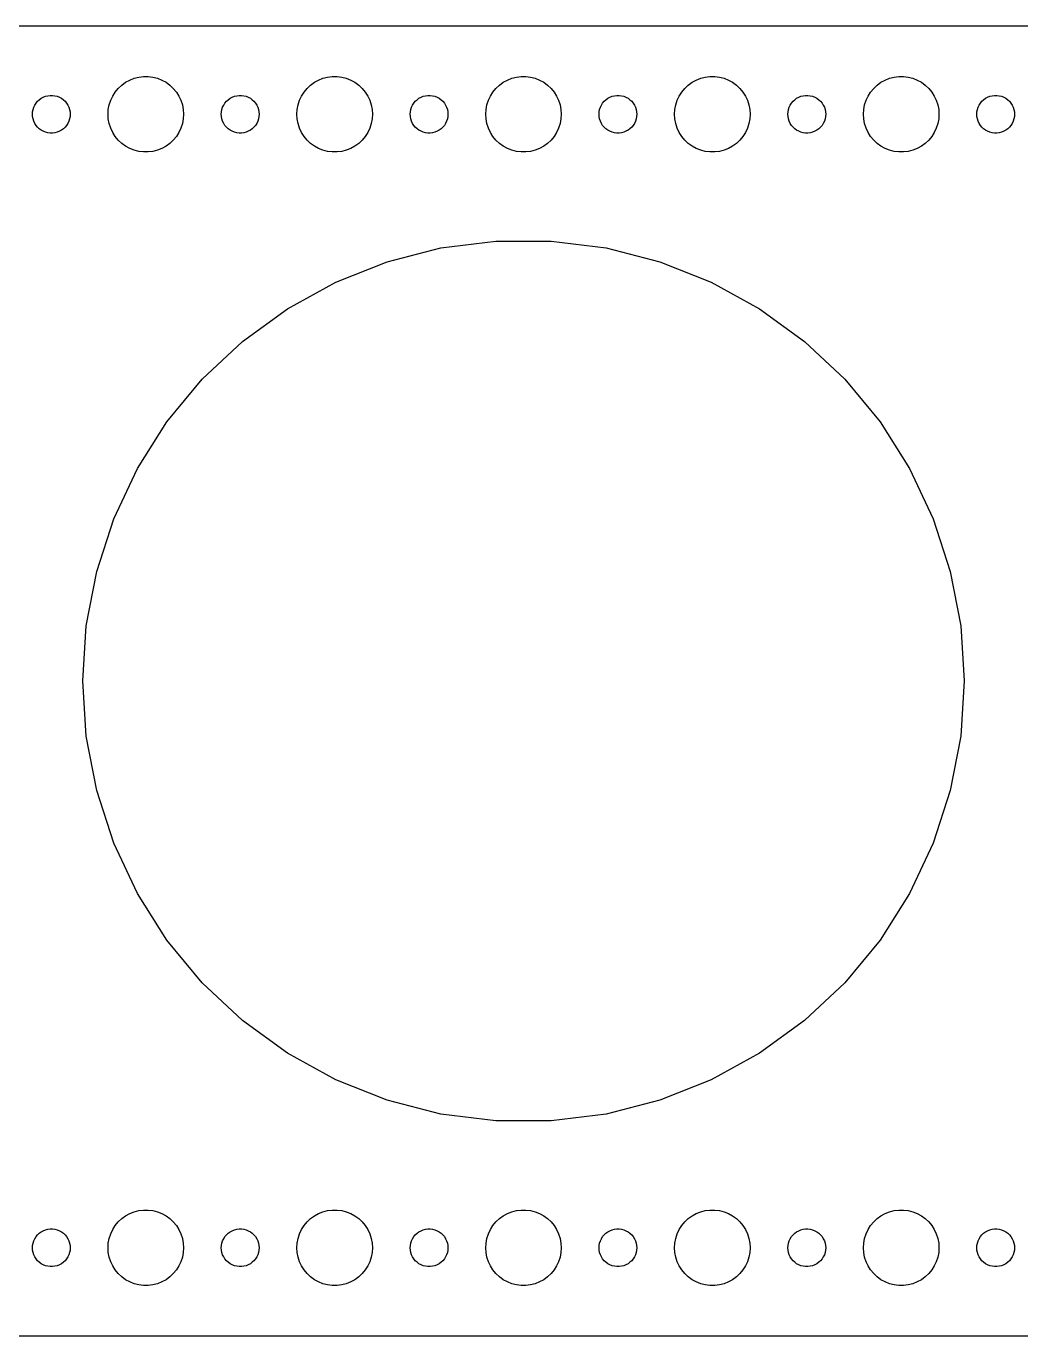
# Model space of a CAD drawing. Header units: metres. Extents: x -202 to 202, y 62 to 280.
# Drawn here: x -114.5 to -35.5, y 62 to 166 of the extents above; entities that cross this region are included whole.
import ezdxf

# ---------------------------------------------------------------- set-up
doc = ezdxf.new("R2010")
doc.units = ezdxf.units.M

msp = doc.modelspace()

# ---------------------------------------------------------------- linework, layer by layer
for p, q in [((197.314, 165.99), (-197.314, 165.99)), ((-107.187, 161.054), (-106.912, 161.312)), ((-106.912, 161.312), (-106.607, 161.533)), ((-106.607, 161.533), (-106.277, 161.714)), ((-106.277, 161.714), (-105.927, 161.853)), ((-105.927, 161.853), (-105.562, 161.947)), ((-105.562, 161.947), (-105.188, 161.994)), ((-105.188, 161.994), (-104.812, 161.994)), ((-104.812, 161.994), (-104.438, 161.947)), ((-104.438, 161.947), (-104.073, 161.853)), ((-104.073, 161.853), (-103.723, 161.714)), ((-103.723, 161.714), (-103.393, 161.533)), ((-103.393, 161.533), (-103.088, 161.312)), ((-103.088, 161.312), (-102.813, 161.054)), ((-92.1869, 161.054), (-91.9123, 161.312)), ((-91.9123, 161.312), (-91.6075, 161.533)), ((-91.6075, 161.533), (-91.2773, 161.714)), ((-91.2773, 161.714), (-90.927, 161.853)), ((-90.927, 161.853), (-90.5621, 161.947)), ((-90.5621, 161.947), (-90.1884, 161.994)), ((-90.1884, 161.994), (-89.8116, 161.994)), ((-89.8116, 161.994), (-89.4379, 161.947)), ((-89.4379, 161.947), (-89.073, 161.853)), ((-89.073, 161.853), (-88.7227, 161.714)), ((-88.7227, 161.714), (-88.3925, 161.533)), ((-88.3925, 161.533), (-88.0877, 161.312)), ((-88.0877, 161.312), (-87.8131, 161.054)), ((-77.1869, 161.054), (-76.9123, 161.312)), ((-76.9123, 161.312), (-76.6075, 161.533)), ((-76.6075, 161.533), (-76.2773, 161.714)), ((-76.2773, 161.714), (-75.927, 161.853)), ((-75.927, 161.853), (-75.5621, 161.947)), ((-75.5621, 161.947), (-75.1884, 161.994)), ((-75.1884, 161.994), (-74.8116, 161.994)), ((-74.8116, 161.994), (-74.4379, 161.947)), ((-74.4379, 161.947), (-74.073, 161.853)), ((-74.073, 161.853), (-73.7227, 161.714)), ((-73.7227, 161.714), (-73.3925, 161.533)), ((-73.3925, 161.533), (-73.0877, 161.312)), ((-73.0877, 161.312), (-72.8131, 161.054)), ((-62.1869, 161.054), (-61.9123, 161.312)), ((-61.9123, 161.312), (-61.6075, 161.533)), ((-61.6075, 161.533), (-61.2773, 161.714)), ((-61.2773, 161.714), (-60.927, 161.853)), ((-60.927, 161.853), (-60.5621, 161.947)), ((-60.5621, 161.947), (-60.1884, 161.994)), ((-60.1884, 161.994), (-59.8116, 161.994)), ((-59.8116, 161.994), (-59.4379, 161.947)), ((-59.4379, 161.947), (-59.0729, 161.853)), ((-59.0729, 161.853), (-58.7227, 161.714)), ((-58.7227, 161.714), (-58.3925, 161.533)), ((-58.3925, 161.533), (-58.0877, 161.312)), ((-58.0877, 161.312), (-57.8131, 161.054)), ((-47.1869, 161.054), (-46.9123, 161.312)), ((-46.9123, 161.312), (-46.6075, 161.533)), ((-46.6075, 161.533), (-46.2773, 161.714)), ((-46.2773, 161.714), (-45.927, 161.853)), ((-45.927, 161.853), (-45.5621, 161.947)), ((-45.5621, 161.947), (-45.1884, 161.994)), ((-45.1884, 161.994), (-44.8116, 161.994)), ((-44.8116, 161.994), (-44.4379, 161.947)), ((-44.4379, 161.947), (-44.0729, 161.853)), ((-44.0729, 161.853), (-43.7227, 161.714)), ((-43.7227, 161.714), (-43.3925, 161.533)), ((-43.3925, 161.533), (-43.0877, 161.312)), ((-43.0877, 161.312), (-42.8131, 161.054)), ((-113.593, 160.027), (-113.456, 160.156)), ((-113.456, 160.156), (-113.304, 160.266)), ((-113.304, 160.266), (-113.139, 160.357)), ((-113.139, 160.357), (-112.964, 160.427)), ((-112.964, 160.427), (-112.781, 160.473)), ((-112.781, 160.473), (-112.594, 160.497)), ((-112.594, 160.497), (-112.406, 160.497)), ((-112.406, 160.497), (-112.219, 160.473)), ((-112.219, 160.473), (-112.036, 160.427)), ((-112.036, 160.427), (-111.861, 160.357)), ((-111.861, 160.357), (-111.696, 160.266)), ((-111.696, 160.266), (-111.544, 160.156)), ((-111.544, 160.156), (-111.407, 160.027)), ((-107.789, 160.104), (-107.629, 160.445)), ((-107.629, 160.445), (-107.427, 160.763)), ((-107.427, 160.763), (-107.187, 161.054)), ((-102.813, 161.054), (-102.573, 160.763)), ((-102.573, 160.763), (-102.371, 160.445)), ((-102.371, 160.445), (-102.211, 160.104)), ((-98.5934, 160.027), (-98.4561, 160.156)), ((-98.4561, 160.156), (-98.3037, 160.266)), ((-98.3037, 160.266), (-98.1387, 160.357)), ((-98.1387, 160.357), (-97.9635, 160.427)), ((-97.9635, 160.427), (-97.7811, 160.473)), ((-97.7811, 160.473), (-97.5942, 160.497)), ((-97.5942, 160.497), (-97.4058, 160.497)), ((-97.4058, 160.497), (-97.2189, 160.473)), ((-97.2189, 160.473), (-97.0365, 160.427)), ((-97.0365, 160.427), (-96.8613, 160.357)), ((-96.8613, 160.357), (-96.6963, 160.266)), ((-96.6963, 160.266), (-96.5439, 160.156)), ((-96.5439, 160.156), (-96.4065, 160.027)), ((-92.7893, 160.104), (-92.6289, 160.445)), ((-92.6289, 160.445), (-92.427, 160.763)), ((-92.427, 160.763), (-92.1869, 161.054)), ((-87.8131, 161.054), (-87.573, 160.763)), ((-87.573, 160.763), (-87.3711, 160.445)), ((-87.3711, 160.445), (-87.2107, 160.104)), ((-83.5934, 160.027), (-83.4561, 160.156)), ((-83.4561, 160.156), (-83.3037, 160.266)), ((-83.3037, 160.266), (-83.1387, 160.357)), ((-83.1387, 160.357), (-82.9635, 160.427)), ((-82.9635, 160.427), (-82.7811, 160.473)), ((-82.7811, 160.473), (-82.5942, 160.497)), ((-82.5942, 160.497), (-82.4058, 160.497)), ((-82.4058, 160.497), (-82.2189, 160.473)), ((-82.2189, 160.473), (-82.0365, 160.427)), ((-82.0365, 160.427), (-81.8613, 160.357)), ((-81.8613, 160.357), (-81.6963, 160.266)), ((-81.6963, 160.266), (-81.5439, 160.156)), ((-81.5439, 160.156), (-81.4065, 160.027)), ((-77.7893, 160.104), (-77.6289, 160.445)), ((-77.6289, 160.445), (-77.427, 160.763)), ((-77.427, 160.763), (-77.1869, 161.054)), ((-72.8131, 161.054), (-72.573, 160.763)), ((-72.573, 160.763), (-72.3711, 160.445)), ((-72.3711, 160.445), (-72.2107, 160.104)), ((-68.5934, 160.027), (-68.4561, 160.156)), ((-68.4561, 160.156), (-68.3037, 160.266)), ((-68.3037, 160.266), (-68.1387, 160.357)), ((-68.1387, 160.357), (-67.9635, 160.427)), ((-67.9635, 160.427), (-67.7811, 160.473)), ((-67.7811, 160.473), (-67.5942, 160.497)), ((-67.5942, 160.497), (-67.4058, 160.497)), ((-67.4058, 160.497), (-67.2189, 160.473)), ((-67.2189, 160.473), (-67.0365, 160.427)), ((-67.0365, 160.427), (-66.8613, 160.357)), ((-66.8613, 160.357), (-66.6963, 160.266)), ((-66.6963, 160.266), (-66.5439, 160.156)), ((-66.5439, 160.156), (-66.4065, 160.027)), ((-62.7893, 160.104), (-62.6289, 160.445)), ((-62.6289, 160.445), (-62.427, 160.763)), ((-62.427, 160.763), (-62.1869, 161.054)), ((-57.8131, 161.054), (-57.5729, 160.763)), ((-57.5729, 160.763), (-57.3711, 160.445)), ((-57.3711, 160.445), (-57.2107, 160.104)), ((-53.5934, 160.027), (-53.4561, 160.156)), ((-53.4561, 160.156), (-53.3037, 160.266)), ((-53.3037, 160.266), (-53.1387, 160.357)), ((-53.1387, 160.357), (-52.9635, 160.427)), ((-52.9635, 160.427), (-52.7811, 160.473)), ((-52.7811, 160.473), (-52.5942, 160.497)), ((-52.5942, 160.497), (-52.4058, 160.497)), ((-52.4058, 160.497), (-52.2189, 160.473)), ((-52.2189, 160.473), (-52.0365, 160.427)), ((-52.0365, 160.427), (-51.8613, 160.357)), ((-51.8613, 160.357), (-51.6963, 160.266)), ((-51.6963, 160.266), (-51.5439, 160.156)), ((-51.5439, 160.156), (-51.4065, 160.027)), ((-47.7893, 160.104), (-47.6289, 160.445)), ((-47.6289, 160.445), (-47.427, 160.763)), ((-47.427, 160.763), (-47.1869, 161.054)), ((-42.8131, 161.054), (-42.5729, 160.763)), ((-42.5729, 160.763), (-42.3711, 160.445)), ((-42.3711, 160.445), (-42.2107, 160.104)), ((-38.5934, 160.027), (-38.4561, 160.156)), ((-38.4561, 160.156), (-38.3037, 160.266)), ((-38.3037, 160.266), (-38.1387, 160.357)), ((-38.1387, 160.357), (-37.9635, 160.427)), ((-37.9635, 160.427), (-37.7811, 160.473)), ((-37.7811, 160.473), (-37.5942, 160.497)), ((-37.5942, 160.497), (-37.4058, 160.497)), ((-37.4058, 160.497), (-37.2189, 160.473)), ((-37.2189, 160.473), (-37.0365, 160.427)), ((-37.0365, 160.427), (-36.8613, 160.357)), ((-36.8613, 160.357), (-36.6963, 160.266)), ((-36.6963, 160.266), (-36.5439, 160.156)), ((-36.5439, 160.156), (-36.4065, 160.027)), ((-114, 159), (-113.988, 159.188)), ((-113.988, 159.188), (-113.953, 159.373)), ((-113.953, 159.373), (-113.895, 159.552)), ((-113.895, 159.552), (-113.814, 159.723)), ((-113.814, 159.723), (-113.714, 159.882)), ((-113.714, 159.882), (-113.593, 160.027)), ((-111.407, 160.027), (-111.286, 159.882)), ((-111.286, 159.882), (-111.186, 159.723)), ((-111.186, 159.723), (-111.105, 159.552)), ((-111.105, 159.552), (-111.047, 159.373)), ((-111.047, 159.373), (-111.012, 159.188)), ((-111.012, 159.188), (-111, 159)), ((-108, 159), (-107.976, 159.376)), ((-107.976, 159.376), (-107.906, 159.746)), ((-107.906, 159.746), (-107.789, 160.104)), ((-102.211, 160.104), (-102.094, 159.746)), ((-102.094, 159.746), (-102.024, 159.376)), ((-102.024, 159.376), (-102, 159)), ((-99, 159), (-98.9882, 159.188)), ((-98.9882, 159.188), (-98.9529, 159.373)), ((-98.9529, 159.373), (-98.8947, 159.552)), ((-98.8947, 159.552), (-98.8145, 159.723)), ((-98.8145, 159.723), (-98.7135, 159.882)), ((-98.7135, 159.882), (-98.5934, 160.027)), ((-96.4065, 160.027), (-96.2865, 159.882)), ((-96.2865, 159.882), (-96.1855, 159.723)), ((-96.1855, 159.723), (-96.1053, 159.552)), ((-96.1053, 159.552), (-96.0471, 159.373)), ((-96.0471, 159.373), (-96.0118, 159.188)), ((-96.0118, 159.188), (-96, 159)), ((-93, 159), (-92.9763, 159.376)), ((-92.9763, 159.376), (-92.9057, 159.746)), ((-92.9057, 159.746), (-92.7893, 160.104)), ((-87.2107, 160.104), (-87.0943, 159.746)), ((-87.0943, 159.746), (-87.0237, 159.376)), ((-87.0237, 159.376), (-87, 159)), ((-84, 159), (-83.9882, 159.188)), ((-83.9882, 159.188), (-83.9529, 159.373)), ((-83.9529, 159.373), (-83.8947, 159.552)), ((-83.8947, 159.552), (-83.8145, 159.723)), ((-83.8145, 159.723), (-83.7135, 159.882)), ((-83.7135, 159.882), (-83.5934, 160.027)), ((-81.4065, 160.027), (-81.2865, 159.882)), ((-81.2865, 159.882), (-81.1855, 159.723)), ((-81.1855, 159.723), (-81.1053, 159.552)), ((-81.1053, 159.552), (-81.0471, 159.373)), ((-81.0471, 159.373), (-81.0118, 159.188)), ((-81.0118, 159.188), (-81, 159)), ((-78, 159), (-77.9763, 159.376)), ((-77.9763, 159.376), (-77.9057, 159.746)), ((-77.9057, 159.746), (-77.7893, 160.104)), ((-72.2107, 160.104), (-72.0943, 159.746)), ((-72.0943, 159.746), (-72.0237, 159.376)), ((-72.0237, 159.376), (-72, 159)), ((-69, 159), (-68.9882, 159.188)), ((-68.9882, 159.188), (-68.9529, 159.373)), ((-68.9529, 159.373), (-68.8947, 159.552)), ((-68.8947, 159.552), (-68.8145, 159.723)), ((-68.8145, 159.723), (-68.7135, 159.882)), ((-68.7135, 159.882), (-68.5934, 160.027)), ((-66.4065, 160.027), (-66.2865, 159.882)), ((-66.2865, 159.882), (-66.1855, 159.723)), ((-66.1855, 159.723), (-66.1053, 159.552)), ((-66.1053, 159.552), (-66.0471, 159.373)), ((-66.0471, 159.373), (-66.0118, 159.188)), ((-66.0118, 159.188), (-66, 159)), ((-63, 159), (-62.9763, 159.376)), ((-62.9763, 159.376), (-62.9057, 159.746)), ((-62.9057, 159.746), (-62.7893, 160.104)), ((-57.2107, 160.104), (-57.0942, 159.746)), ((-57.0942, 159.746), (-57.0237, 159.376)), ((-57.0237, 159.376), (-57, 159)), ((-54, 159), (-53.9882, 159.188)), ((-53.9882, 159.188), (-53.9529, 159.373)), ((-53.9529, 159.373), (-53.8947, 159.552)), ((-53.8947, 159.552), (-53.8145, 159.723)), ((-53.8145, 159.723), (-53.7135, 159.882)), ((-53.7135, 159.882), (-53.5934, 160.027)), ((-51.4065, 160.027), (-51.2865, 159.882)), ((-51.2865, 159.882), (-51.1855, 159.723)), ((-51.1855, 159.723), (-51.1053, 159.552)), ((-51.1053, 159.552), (-51.0471, 159.373)), ((-51.0471, 159.373), (-51.0118, 159.188)), ((-51.0118, 159.188), (-51, 159)), ((-48, 159), (-47.9763, 159.376)), ((-47.9763, 159.376), (-47.9057, 159.746)), ((-47.9057, 159.746), (-47.7893, 160.104)), ((-42.2107, 160.104), (-42.0942, 159.746)), ((-42.0942, 159.746), (-42.0237, 159.376)), ((-42.0237, 159.376), (-42, 159)), ((-39, 159), (-38.9882, 159.188)), ((-38.9882, 159.188), (-38.9529, 159.373)), ((-38.9529, 159.373), (-38.8947, 159.552)), ((-38.8947, 159.552), (-38.8145, 159.723)), ((-38.8145, 159.723), (-38.7135, 159.882)), ((-38.7135, 159.882), (-38.5934, 160.027)), ((-36.4065, 160.027), (-36.2865, 159.882)), ((-36.2865, 159.882), (-36.1855, 159.723)), ((-36.1855, 159.723), (-36.1053, 159.552)), ((-36.1053, 159.552), (-36.0471, 159.373)), ((-36.0471, 159.373), (-36.0118, 159.188)), ((-36.0118, 159.188), (-36, 159)), ((-113.988, 158.812), (-114, 159)), ((-113.953, 158.627), (-113.988, 158.812)), ((-113.895, 158.448), (-113.953, 158.627)), ((-113.814, 158.277), (-113.895, 158.448)), ((-113.714, 158.118), (-113.814, 158.277)), ((-113.593, 157.973), (-113.714, 158.118)), ((-111.286, 158.118), (-111.407, 157.973)), ((-111.186, 158.277), (-111.286, 158.118)), ((-111.105, 158.448), (-111.186, 158.277)), ((-111.047, 158.627), (-111.105, 158.448)), ((-111.012, 158.812), (-111.047, 158.627)), ((-111, 159), (-111.012, 158.812)), ((-107.976, 158.624), (-108, 159)), ((-107.906, 158.254), (-107.976, 158.624)), ((-107.789, 157.896), (-107.906, 158.254)), ((-102.094, 158.254), (-102.211, 157.896)), ((-102.024, 158.624), (-102.094, 158.254)), ((-102, 159), (-102.024, 158.624)), ((-98.9882, 158.812), (-99, 159)), ((-98.9529, 158.627), (-98.9882, 158.812)), ((-98.8947, 158.448), (-98.9529, 158.627)), ((-98.8145, 158.277), (-98.8947, 158.448)), ((-98.7135, 158.118), (-98.8145, 158.277)), ((-98.5934, 157.973), (-98.7135, 158.118)), ((-96.2865, 158.118), (-96.4065, 157.973)), ((-96.1855, 158.277), (-96.2865, 158.118)), ((-96.1053, 158.448), (-96.1855, 158.277)), ((-96.0471, 158.627), (-96.1053, 158.448)), ((-96.0118, 158.812), (-96.0471, 158.627)), ((-96, 159), (-96.0118, 158.812)), ((-92.9763, 158.624), (-93, 159)), ((-92.9057, 158.254), (-92.9763, 158.624)), ((-92.7893, 157.896), (-92.9057, 158.254)), ((-87.0943, 158.254), (-87.2107, 157.896)), ((-87.0237, 158.624), (-87.0943, 158.254)), ((-87, 159), (-87.0237, 158.624)), ((-83.9882, 158.812), (-84, 159)), ((-83.9529, 158.627), (-83.9882, 158.812)), ((-83.8947, 158.448), (-83.9529, 158.627)), ((-83.8145, 158.277), (-83.8947, 158.448)), ((-83.7135, 158.118), (-83.8145, 158.277)), ((-83.5934, 157.973), (-83.7135, 158.118)), ((-81.2865, 158.118), (-81.4065, 157.973)), ((-81.1855, 158.277), (-81.2865, 158.118)), ((-81.1053, 158.448), (-81.1855, 158.277)), ((-81.0471, 158.627), (-81.1053, 158.448)), ((-81.0118, 158.812), (-81.0471, 158.627)), ((-81, 159), (-81.0118, 158.812)), ((-77.9763, 158.624), (-78, 159)), ((-77.9057, 158.254), (-77.9763, 158.624)), ((-77.7893, 157.896), (-77.9057, 158.254)), ((-72.0943, 158.254), (-72.2107, 157.896)), ((-72.0237, 158.624), (-72.0943, 158.254)), ((-72, 159), (-72.0237, 158.624)), ((-68.9882, 158.812), (-69, 159)), ((-68.9529, 158.627), (-68.9882, 158.812)), ((-68.8947, 158.448), (-68.9529, 158.627)), ((-68.8145, 158.277), (-68.8947, 158.448)), ((-68.7135, 158.118), (-68.8145, 158.277)), ((-68.5934, 157.973), (-68.7135, 158.118)), ((-66.2865, 158.118), (-66.4065, 157.973)), ((-66.1855, 158.277), (-66.2865, 158.118)), ((-66.1053, 158.448), (-66.1855, 158.277)), ((-66.0471, 158.627), (-66.1053, 158.448)), ((-66.0118, 158.812), (-66.0471, 158.627)), ((-66, 159), (-66.0118, 158.812)), ((-62.9763, 158.624), (-63, 159)), ((-62.9057, 158.254), (-62.9763, 158.624)), ((-62.7893, 157.896), (-62.9057, 158.254)), ((-57.0942, 158.254), (-57.2107, 157.896)), ((-57.0237, 158.624), (-57.0942, 158.254)), ((-57, 159), (-57.0237, 158.624)), ((-53.9882, 158.812), (-54, 159)), ((-53.9529, 158.627), (-53.9882, 158.812)), ((-53.8947, 158.448), (-53.9529, 158.627)), ((-53.8145, 158.277), (-53.8947, 158.448)), ((-53.7135, 158.118), (-53.8145, 158.277)), ((-53.5934, 157.973), (-53.7135, 158.118)), ((-51.2865, 158.118), (-51.4065, 157.973)), ((-51.1855, 158.277), (-51.2865, 158.118)), ((-51.1053, 158.448), (-51.1855, 158.277)), ((-51.0471, 158.627), (-51.1053, 158.448)), ((-51.0118, 158.812), (-51.0471, 158.627)), ((-51, 159), (-51.0118, 158.812)), ((-47.9763, 158.624), (-48, 159)), ((-47.9057, 158.254), (-47.9763, 158.624)), ((-47.7893, 157.896), (-47.9057, 158.254)), ((-42.0942, 158.254), (-42.2107, 157.896)), ((-42.0237, 158.624), (-42.0942, 158.254)), ((-42, 159), (-42.0237, 158.624)), ((-38.9882, 158.812), (-39, 159)), ((-38.9529, 158.627), (-38.9882, 158.812)), ((-38.8947, 158.448), (-38.9529, 158.627)), ((-38.8145, 158.277), (-38.8947, 158.448)), ((-38.7135, 158.118), (-38.8145, 158.277)), ((-38.5934, 157.973), (-38.7135, 158.118)), ((-36.2865, 158.118), (-36.4065, 157.973)), ((-36.1855, 158.277), (-36.2865, 158.118)), ((-36.1053, 158.448), (-36.1855, 158.277)), ((-36.0471, 158.627), (-36.1053, 158.448)), ((-36.0118, 158.812), (-36.0471, 158.627)), ((-36, 159), (-36.0118, 158.812)), ((-113.456, 157.844), (-113.593, 157.973)), ((-113.304, 157.734), (-113.456, 157.844)), ((-113.139, 157.643), (-113.304, 157.734)), ((-112.964, 157.573), (-113.139, 157.643)), ((-112.781, 157.527), (-112.964, 157.573)), ((-112.594, 157.503), (-112.781, 157.527)), ((-112.406, 157.503), (-112.594, 157.503)), ((-112.219, 157.527), (-112.406, 157.503)), ((-112.036, 157.573), (-112.219, 157.527)), ((-111.861, 157.643), (-112.036, 157.573)), ((-111.696, 157.734), (-111.861, 157.643)), ((-111.544, 157.844), (-111.696, 157.734)), ((-111.407, 157.973), (-111.544, 157.844)), ((-107.629, 157.555), (-107.789, 157.896)), ((-107.427, 157.237), (-107.629, 157.555)), ((-107.187, 156.946), (-107.427, 157.237)), ((-102.573, 157.237), (-102.813, 156.946)), ((-102.371, 157.555), (-102.573, 157.237)), ((-102.211, 157.896), (-102.371, 157.555)), ((-98.4561, 157.844), (-98.5934, 157.973)), ((-98.3037, 157.734), (-98.4561, 157.844)), ((-98.1387, 157.643), (-98.3037, 157.734)), ((-97.9635, 157.573), (-98.1387, 157.643)), ((-97.7811, 157.527), (-97.9635, 157.573)), ((-97.5942, 157.503), (-97.7811, 157.527)), ((-97.4058, 157.503), (-97.5942, 157.503)), ((-97.2189, 157.527), (-97.4058, 157.503)), ((-97.0365, 157.573), (-97.2189, 157.527)), ((-96.8613, 157.643), (-97.0365, 157.573)), ((-96.6963, 157.734), (-96.8613, 157.643)), ((-96.5439, 157.844), (-96.6963, 157.734)), ((-96.4065, 157.973), (-96.5439, 157.844)), ((-92.6289, 157.555), (-92.7893, 157.896)), ((-92.427, 157.237), (-92.6289, 157.555)), ((-92.1869, 156.946), (-92.427, 157.237)), ((-87.573, 157.237), (-87.8131, 156.946)), ((-87.3711, 157.555), (-87.573, 157.237)), ((-87.2107, 157.896), (-87.3711, 157.555)), ((-83.4561, 157.844), (-83.5934, 157.973)), ((-83.3037, 157.734), (-83.4561, 157.844)), ((-83.1387, 157.643), (-83.3037, 157.734)), ((-82.9635, 157.573), (-83.1387, 157.643)), ((-82.7811, 157.527), (-82.9635, 157.573)), ((-82.5942, 157.503), (-82.7811, 157.527)), ((-82.4058, 157.503), (-82.5942, 157.503)), ((-82.2189, 157.527), (-82.4058, 157.503)), ((-82.0365, 157.573), (-82.2189, 157.527)), ((-81.8613, 157.643), (-82.0365, 157.573)), ((-81.6963, 157.734), (-81.8613, 157.643)), ((-81.5439, 157.844), (-81.6963, 157.734)), ((-81.4065, 157.973), (-81.5439, 157.844)), ((-77.6289, 157.555), (-77.7893, 157.896)), ((-77.427, 157.237), (-77.6289, 157.555)), ((-77.1869, 156.946), (-77.427, 157.237)), ((-72.573, 157.237), (-72.8131, 156.946)), ((-72.3711, 157.555), (-72.573, 157.237)), ((-72.2107, 157.896), (-72.3711, 157.555)), ((-68.4561, 157.844), (-68.5934, 157.973)), ((-68.3037, 157.734), (-68.4561, 157.844)), ((-68.1387, 157.643), (-68.3037, 157.734)), ((-67.9635, 157.573), (-68.1387, 157.643)), ((-67.7811, 157.527), (-67.9635, 157.573)), ((-67.5942, 157.503), (-67.7811, 157.527)), ((-67.4058, 157.503), (-67.5942, 157.503)), ((-67.2189, 157.527), (-67.4058, 157.503)), ((-67.0365, 157.573), (-67.2189, 157.527)), ((-66.8613, 157.643), (-67.0365, 157.573)), ((-66.6963, 157.734), (-66.8613, 157.643)), ((-66.5439, 157.844), (-66.6963, 157.734)), ((-66.4065, 157.973), (-66.5439, 157.844)), ((-62.6289, 157.555), (-62.7893, 157.896)), ((-62.427, 157.237), (-62.6289, 157.555)), ((-62.1869, 156.946), (-62.427, 157.237)), ((-57.5729, 157.237), (-57.8131, 156.946)), ((-57.3711, 157.555), (-57.5729, 157.237)), ((-57.2107, 157.896), (-57.3711, 157.555)), ((-53.4561, 157.844), (-53.5934, 157.973)), ((-53.3037, 157.734), (-53.4561, 157.844)), ((-53.1387, 157.643), (-53.3037, 157.734)), ((-52.9635, 157.573), (-53.1387, 157.643)), ((-52.7811, 157.527), (-52.9635, 157.573)), ((-52.5942, 157.503), (-52.7811, 157.527)), ((-52.4058, 157.503), (-52.5942, 157.503)), ((-52.2189, 157.527), (-52.4058, 157.503)), ((-52.0365, 157.573), (-52.2189, 157.527)), ((-51.8613, 157.643), (-52.0365, 157.573)), ((-51.6963, 157.734), (-51.8613, 157.643)), ((-51.5439, 157.844), (-51.6963, 157.734)), ((-51.4065, 157.973), (-51.5439, 157.844)), ((-47.6289, 157.555), (-47.7893, 157.896)), ((-47.427, 157.237), (-47.6289, 157.555)), ((-47.1869, 156.946), (-47.427, 157.237)), ((-42.5729, 157.237), (-42.8131, 156.946)), ((-42.3711, 157.555), (-42.5729, 157.237)), ((-42.2107, 157.896), (-42.3711, 157.555)), ((-38.4561, 157.844), (-38.5934, 157.973)), ((-38.3037, 157.734), (-38.4561, 157.844)), ((-38.1387, 157.643), (-38.3037, 157.734)), ((-37.9635, 157.573), (-38.1387, 157.643)), ((-37.7811, 157.527), (-37.9635, 157.573)), ((-37.5942, 157.503), (-37.7811, 157.527)), ((-37.4058, 157.503), (-37.5942, 157.503)), ((-37.2189, 157.527), (-37.4058, 157.503)), ((-37.0365, 157.573), (-37.2189, 157.527)), ((-36.8613, 157.643), (-37.0365, 157.573)), ((-36.6963, 157.734), (-36.8613, 157.643)), ((-36.5439, 157.844), (-36.6963, 157.734)), ((-36.4065, 157.973), (-36.5439, 157.844)), ((-106.912, 156.688), (-107.187, 156.946)), ((-106.607, 156.467), (-106.912, 156.688)), ((-106.277, 156.286), (-106.607, 156.467)), ((-105.927, 156.147), (-106.277, 156.286)), ((-105.562, 156.053), (-105.927, 156.147)), ((-105.188, 156.006), (-105.562, 156.053)), ((-104.812, 156.006), (-105.188, 156.006)), ((-104.438, 156.053), (-104.812, 156.006)), ((-104.073, 156.147), (-104.438, 156.053)), ((-103.723, 156.286), (-104.073, 156.147)), ((-103.393, 156.467), (-103.723, 156.286)), ((-103.088, 156.688), (-103.393, 156.467)), ((-102.813, 156.946), (-103.088, 156.688)), ((-91.9123, 156.688), (-92.1869, 156.946)), ((-91.6075, 156.467), (-91.9123, 156.688)), ((-91.2773, 156.286), (-91.6075, 156.467)), ((-90.927, 156.147), (-91.2773, 156.286)), ((-90.5621, 156.053), (-90.927, 156.147)), ((-90.1884, 156.006), (-90.5621, 156.053)), ((-89.8116, 156.006), (-90.1884, 156.006)), ((-89.4379, 156.053), (-89.8116, 156.006)), ((-89.073, 156.147), (-89.4379, 156.053)), ((-88.7227, 156.286), (-89.073, 156.147)), ((-88.3925, 156.467), (-88.7227, 156.286)), ((-88.0877, 156.688), (-88.3925, 156.467)), ((-87.8131, 156.946), (-88.0877, 156.688)), ((-76.9123, 156.688), (-77.1869, 156.946)), ((-76.6075, 156.467), (-76.9123, 156.688)), ((-76.2773, 156.286), (-76.6075, 156.467)), ((-75.927, 156.147), (-76.2773, 156.286)), ((-75.5621, 156.053), (-75.927, 156.147)), ((-75.1884, 156.006), (-75.5621, 156.053)), ((-74.8116, 156.006), (-75.1884, 156.006)), ((-74.4379, 156.053), (-74.8116, 156.006)), ((-74.073, 156.147), (-74.4379, 156.053)), ((-73.7227, 156.286), (-74.073, 156.147)), ((-73.3925, 156.467), (-73.7227, 156.286)), ((-73.0877, 156.688), (-73.3925, 156.467)), ((-72.8131, 156.946), (-73.0877, 156.688)), ((-61.9123, 156.688), (-62.1869, 156.946)), ((-61.6075, 156.467), (-61.9123, 156.688)), ((-61.2773, 156.286), (-61.6075, 156.467)), ((-60.927, 156.147), (-61.2773, 156.286)), ((-60.5621, 156.053), (-60.927, 156.147)), ((-60.1884, 156.006), (-60.5621, 156.053)), ((-59.8116, 156.006), (-60.1884, 156.006)), ((-59.4379, 156.053), (-59.8116, 156.006)), ((-59.0729, 156.147), (-59.4379, 156.053)), ((-58.7227, 156.286), (-59.0729, 156.147)), ((-58.3925, 156.467), (-58.7227, 156.286)), ((-58.0877, 156.688), (-58.3925, 156.467)), ((-57.8131, 156.946), (-58.0877, 156.688)), ((-46.9123, 156.688), (-47.1869, 156.946)), ((-46.6075, 156.467), (-46.9123, 156.688)), ((-46.2773, 156.286), (-46.6075, 156.467)), ((-45.927, 156.147), (-46.2773, 156.286)), ((-45.5621, 156.053), (-45.927, 156.147)), ((-45.1884, 156.006), (-45.5621, 156.053)), ((-44.8116, 156.006), (-45.1884, 156.006)), ((-44.4379, 156.053), (-44.8116, 156.006)), ((-44.0729, 156.147), (-44.4379, 156.053)), ((-43.7227, 156.286), (-44.0729, 156.147)), ((-43.3925, 156.467), (-43.7227, 156.286)), ((-43.0877, 156.688), (-43.3925, 156.467)), ((-42.8131, 156.946), (-43.0877, 156.688)), ((-81.5583, 148.38), (-77.1977, 148.931)), ((-77.1977, 148.931), (-72.8023, 148.931)), ((-72.8023, 148.931), (-68.4417, 148.38)), ((-85.8156, 147.287), (-81.5583, 148.38)), ((-68.4417, 148.38), (-64.1844, 147.287)), ((-89.9023, 145.669), (-85.8156, 147.287)), ((-64.1844, 147.287), (-60.0977, 145.669)), ((-93.7539, 143.551), (-89.9023, 145.669)), ((-60.0977, 145.669), (-56.2461, 143.551)), ((-97.3098, 140.968), (-93.7539, 143.551)), ((-56.2461, 143.551), (-52.6902, 140.968)), ((-100.514, 137.959), (-97.3098, 140.968)), ((-52.6902, 140.968), (-49.4861, 137.959)), ((-103.316, 134.572), (-100.514, 137.959)), ((-49.4861, 137.959), (-46.6844, 134.572)), ((-105.671, 130.861), (-103.316, 134.572)), ((-46.6844, 134.572), (-44.3293, 130.861)), ((-107.542, 126.884), (-105.671, 130.861)), ((-44.3293, 130.861), (-42.4578, 126.884)), ((-108.9, 122.704), (-107.542, 126.884)), ((-42.4578, 126.884), (-41.0996, 122.704)), ((-109.724, 118.387), (-108.9, 122.704)), ((-41.0996, 122.704), (-40.276, 118.387)), ((-110, 114), (-109.724, 118.387)), ((-40.276, 118.387), (-40, 114)), ((-109.724, 109.613), (-110, 114)), ((-40, 114), (-40.276, 109.613)), ((-108.9, 105.296), (-109.724, 109.613)), ((-40.276, 109.613), (-41.0996, 105.296)), ((-107.542, 101.116), (-108.9, 105.296)), ((-41.0996, 105.296), (-42.4578, 101.116)), ((-105.671, 97.1386), (-107.542, 101.116)), ((-42.4578, 101.116), (-44.3293, 97.1386)), ((-103.316, 93.4275), (-105.671, 97.1386)), ((-44.3293, 97.1386), (-46.6844, 93.4275)), ((-100.514, 90.0409), (-103.316, 93.4275)), ((-46.6844, 93.4275), (-49.4861, 90.0409)), ((-97.3098, 87.032), (-100.514, 90.0409)), ((-49.4861, 90.0409), (-52.6902, 87.032)), ((-93.7539, 84.4485), (-97.3098, 87.032)), ((-52.6902, 87.032), (-56.2461, 84.4485)), ((-89.9023, 82.3311), (-93.7539, 84.4485)), ((-56.2461, 84.4485), (-60.0977, 82.3311)), ((-85.8156, 80.713), (-89.9023, 82.3311)), ((-60.0977, 82.3311), (-64.1844, 80.713)), ((-81.5583, 79.6199), (-85.8156, 80.713)), ((-64.1844, 80.713), (-68.4417, 79.6199)), ((-77.1977, 79.0691), (-81.5583, 79.6199)), ((-72.8023, 79.0691), (-77.1977, 79.0691)), ((-68.4417, 79.6199), (-72.8023, 79.0691)), ((-106.277, 71.7145), (-105.927, 71.8532)), ((-105.927, 71.8532), (-105.562, 71.9469)), ((-105.562, 71.9469), (-105.188, 71.9941)), ((-105.188, 71.9941), (-104.812, 71.9941)), ((-104.812, 71.9941), (-104.438, 71.9469)), ((-104.438, 71.9469), (-104.073, 71.8532)), ((-104.073, 71.8532), (-103.723, 71.7145)), ((-91.2773, 71.7145), (-90.927, 71.8532)), ((-90.927, 71.8532), (-90.5621, 71.9469)), ((-90.5621, 71.9469), (-90.1884, 71.9941)), ((-90.1884, 71.9941), (-89.8116, 71.9941)), ((-89.8116, 71.9941), (-89.4379, 71.9469)), ((-89.4379, 71.9469), (-89.073, 71.8532)), ((-89.073, 71.8532), (-88.7227, 71.7145)), ((-76.2773, 71.7145), (-75.927, 71.8532)), ((-75.927, 71.8532), (-75.5621, 71.9469)), ((-75.5621, 71.9469), (-75.1884, 71.9941)), ((-75.1884, 71.9941), (-74.8116, 71.9941)), ((-74.8116, 71.9941), (-74.4379, 71.9469)), ((-74.4379, 71.9469), (-74.073, 71.8532)), ((-74.073, 71.8532), (-73.7227, 71.7145)), ((-61.2773, 71.7145), (-60.927, 71.8532)), ((-60.927, 71.8532), (-60.5621, 71.9469)), ((-60.5621, 71.9469), (-60.1884, 71.9941)), ((-60.1884, 71.9941), (-59.8116, 71.9941)), ((-59.8116, 71.9941), (-59.4379, 71.9469)), ((-59.4379, 71.9469), (-59.0729, 71.8532)), ((-59.0729, 71.8532), (-58.7227, 71.7145)), ((-46.2773, 71.7145), (-45.927, 71.8532)), ((-45.927, 71.8532), (-45.5621, 71.9469)), ((-45.5621, 71.9469), (-45.1884, 71.9941)), ((-45.1884, 71.9941), (-44.8116, 71.9941)), ((-44.8116, 71.9941), (-44.4379, 71.9469)), ((-44.4379, 71.9469), (-44.0729, 71.8532)), ((-44.0729, 71.8532), (-43.7227, 71.7145)), ((-107.629, 70.4453), (-107.427, 70.7634)), ((-107.427, 70.7634), (-107.187, 71.0536)), ((-107.187, 71.0536), (-106.912, 71.3115)), ((-106.912, 71.3115), (-106.607, 71.533)), ((-106.607, 71.533), (-106.277, 71.7145)), ((-103.723, 71.7145), (-103.393, 71.533)), ((-103.393, 71.533), (-103.088, 71.3115)), ((-103.088, 71.3115), (-102.813, 71.0536)), ((-102.813, 71.0536), (-102.573, 70.7634)), ((-102.573, 70.7634), (-102.371, 70.4453)), ((-92.6289, 70.4453), (-92.427, 70.7634)), ((-92.427, 70.7634), (-92.1869, 71.0536)), ((-92.1869, 71.0536), (-91.9123, 71.3115)), ((-91.9123, 71.3115), (-91.6075, 71.533)), ((-91.6075, 71.533), (-91.2773, 71.7145)), ((-88.7227, 71.7145), (-88.3925, 71.533)), ((-88.3925, 71.533), (-88.0877, 71.3115)), ((-88.0877, 71.3115), (-87.8131, 71.0536)), ((-87.8131, 71.0536), (-87.573, 70.7634)), ((-87.573, 70.7634), (-87.3711, 70.4453)), ((-77.6289, 70.4453), (-77.427, 70.7634)), ((-77.427, 70.7634), (-77.1869, 71.0536)), ((-77.1869, 71.0536), (-76.9123, 71.3115)), ((-76.9123, 71.3115), (-76.6075, 71.533)), ((-76.6075, 71.533), (-76.2773, 71.7145)), ((-73.7227, 71.7145), (-73.3925, 71.533)), ((-73.3925, 71.533), (-73.0877, 71.3115)), ((-73.0877, 71.3115), (-72.8131, 71.0536)), ((-72.8131, 71.0536), (-72.573, 70.7634)), ((-72.573, 70.7634), (-72.3711, 70.4453)), ((-62.6289, 70.4453), (-62.427, 70.7634)), ((-62.427, 70.7634), (-62.1869, 71.0536)), ((-62.1869, 71.0536), (-61.9123, 71.3115)), ((-61.9123, 71.3115), (-61.6075, 71.533)), ((-61.6075, 71.533), (-61.2773, 71.7145)), ((-58.7227, 71.7145), (-58.3925, 71.533)), ((-58.3925, 71.533), (-58.0877, 71.3115)), ((-58.0877, 71.3115), (-57.8131, 71.0536)), ((-57.8131, 71.0536), (-57.5729, 70.7634)), ((-57.5729, 70.7634), (-57.3711, 70.4453)), ((-47.6289, 70.4453), (-47.427, 70.7634)), ((-47.427, 70.7634), (-47.1869, 71.0536)), ((-47.1869, 71.0536), (-46.9123, 71.3115)), ((-46.9123, 71.3115), (-46.6075, 71.533)), ((-46.6075, 71.533), (-46.2773, 71.7145)), ((-43.7227, 71.7145), (-43.3925, 71.533)), ((-43.3925, 71.533), (-43.0877, 71.3115)), ((-43.0877, 71.3115), (-42.8131, 71.0536)), ((-42.8131, 71.0536), (-42.5729, 70.7634)), ((-42.5729, 70.7634), (-42.3711, 70.4453)), ((-113.895, 69.5522), (-113.814, 69.7226)), ((-113.814, 69.7226), (-113.714, 69.8817)), ((-113.714, 69.8817), (-113.593, 70.0268)), ((-113.593, 70.0268), (-113.456, 70.1558)), ((-113.456, 70.1558), (-113.304, 70.2665)), ((-113.304, 70.2665), (-113.139, 70.3572)), ((-113.139, 70.3572), (-112.964, 70.4266)), ((-112.964, 70.4266), (-112.781, 70.4734)), ((-112.781, 70.4734), (-112.594, 70.497)), ((-112.594, 70.497), (-112.406, 70.497)), ((-112.406, 70.497), (-112.219, 70.4734)), ((-112.219, 70.4734), (-112.036, 70.4266)), ((-112.036, 70.4266), (-111.861, 70.3572)), ((-111.861, 70.3572), (-111.696, 70.2665)), ((-111.696, 70.2665), (-111.544, 70.1558)), ((-111.544, 70.1558), (-111.407, 70.0268)), ((-111.407, 70.0268), (-111.286, 69.8817)), ((-111.286, 69.8817), (-111.186, 69.7226)), ((-111.186, 69.7226), (-111.105, 69.5522)), ((-107.976, 69.376), (-107.906, 69.7461)), ((-107.906, 69.7461), (-107.789, 70.1044)), ((-107.789, 70.1044), (-107.629, 70.4453)), ((-102.371, 70.4453), (-102.211, 70.1044)), ((-102.211, 70.1044), (-102.094, 69.7461)), ((-102.094, 69.7461), (-102.024, 69.376)), ((-98.8947, 69.5522), (-98.8145, 69.7226)), ((-98.8145, 69.7226), (-98.7135, 69.8817)), ((-98.7135, 69.8817), (-98.5934, 70.0268)), ((-98.5934, 70.0268), (-98.4561, 70.1558)), ((-98.4561, 70.1558), (-98.3037, 70.2665)), ((-98.3037, 70.2665), (-98.1387, 70.3572)), ((-98.1387, 70.3572), (-97.9635, 70.4266)), ((-97.9635, 70.4266), (-97.7811, 70.4734)), ((-97.7811, 70.4734), (-97.5942, 70.497)), ((-97.5942, 70.497), (-97.4058, 70.497)), ((-97.4058, 70.497), (-97.2189, 70.4734)), ((-97.2189, 70.4734), (-97.0365, 70.4266)), ((-97.0365, 70.4266), (-96.8613, 70.3572)), ((-96.8613, 70.3572), (-96.6963, 70.2665)), ((-96.6963, 70.2665), (-96.5439, 70.1558)), ((-96.5439, 70.1558), (-96.4065, 70.0268)), ((-96.4065, 70.0268), (-96.2865, 69.8817)), ((-96.2865, 69.8817), (-96.1855, 69.7226)), ((-96.1855, 69.7226), (-96.1053, 69.5522)), ((-92.9763, 69.376), (-92.9057, 69.7461)), ((-92.9057, 69.7461), (-92.7893, 70.1044)), ((-92.7893, 70.1044), (-92.6289, 70.4453)), ((-87.3711, 70.4453), (-87.2107, 70.1044)), ((-87.2107, 70.1044), (-87.0943, 69.7461)), ((-87.0943, 69.7461), (-87.0237, 69.376)), ((-83.8947, 69.5522), (-83.8145, 69.7226)), ((-83.8145, 69.7226), (-83.7135, 69.8817)), ((-83.7135, 69.8817), (-83.5934, 70.0268)), ((-83.5934, 70.0268), (-83.4561, 70.1558)), ((-83.4561, 70.1558), (-83.3037, 70.2665)), ((-83.3037, 70.2665), (-83.1387, 70.3572)), ((-83.1387, 70.3572), (-82.9635, 70.4266)), ((-82.9635, 70.4266), (-82.7811, 70.4734)), ((-82.7811, 70.4734), (-82.5942, 70.497)), ((-82.5942, 70.497), (-82.4058, 70.497)), ((-82.4058, 70.497), (-82.2189, 70.4734)), ((-82.2189, 70.4734), (-82.0365, 70.4266)), ((-82.0365, 70.4266), (-81.8613, 70.3572)), ((-81.8613, 70.3572), (-81.6963, 70.2665)), ((-81.6963, 70.2665), (-81.5439, 70.1558)), ((-81.5439, 70.1558), (-81.4065, 70.0268)), ((-81.4065, 70.0268), (-81.2865, 69.8817)), ((-81.2865, 69.8817), (-81.1855, 69.7226)), ((-81.1855, 69.7226), (-81.1053, 69.5522)), ((-77.9763, 69.376), (-77.9057, 69.7461)), ((-77.9057, 69.7461), (-77.7893, 70.1044)), ((-77.7893, 70.1044), (-77.6289, 70.4453)), ((-72.3711, 70.4453), (-72.2107, 70.1044)), ((-72.2107, 70.1044), (-72.0943, 69.7461)), ((-72.0943, 69.7461), (-72.0237, 69.376)), ((-68.8947, 69.5522), (-68.8145, 69.7226)), ((-68.8145, 69.7226), (-68.7135, 69.8817)), ((-68.7135, 69.8817), (-68.5934, 70.0268)), ((-68.5934, 70.0268), (-68.4561, 70.1558)), ((-68.4561, 70.1558), (-68.3037, 70.2665)), ((-68.3037, 70.2665), (-68.1387, 70.3572)), ((-68.1387, 70.3572), (-67.9635, 70.4266)), ((-67.9635, 70.4266), (-67.7811, 70.4734)), ((-67.7811, 70.4734), (-67.5942, 70.497)), ((-67.5942, 70.497), (-67.4058, 70.497)), ((-67.4058, 70.497), (-67.2189, 70.4734)), ((-67.2189, 70.4734), (-67.0365, 70.4266)), ((-67.0365, 70.4266), (-66.8613, 70.3572)), ((-66.8613, 70.3572), (-66.6963, 70.2665)), ((-66.6963, 70.2665), (-66.5439, 70.1558)), ((-66.5439, 70.1558), (-66.4065, 70.0268)), ((-66.4065, 70.0268), (-66.2865, 69.8817)), ((-66.2865, 69.8817), (-66.1855, 69.7226)), ((-66.1855, 69.7226), (-66.1053, 69.5522)), ((-62.9763, 69.376), (-62.9057, 69.7461)), ((-62.9057, 69.7461), (-62.7893, 70.1044)), ((-62.7893, 70.1044), (-62.6289, 70.4453)), ((-57.3711, 70.4453), (-57.2107, 70.1044)), ((-57.2107, 70.1044), (-57.0942, 69.7461)), ((-57.0942, 69.7461), (-57.0237, 69.376)), ((-53.8947, 69.5522), (-53.8145, 69.7226)), ((-53.8145, 69.7226), (-53.7135, 69.8817)), ((-53.7135, 69.8817), (-53.5934, 70.0268)), ((-53.5934, 70.0268), (-53.4561, 70.1558)), ((-53.4561, 70.1558), (-53.3037, 70.2665)), ((-53.3037, 70.2665), (-53.1387, 70.3572)), ((-53.1387, 70.3572), (-52.9635, 70.4266)), ((-52.9635, 70.4266), (-52.7811, 70.4734)), ((-52.7811, 70.4734), (-52.5942, 70.497)), ((-52.5942, 70.497), (-52.4058, 70.497)), ((-52.4058, 70.497), (-52.2189, 70.4734)), ((-52.2189, 70.4734), (-52.0365, 70.4266)), ((-52.0365, 70.4266), (-51.8613, 70.3572)), ((-51.8613, 70.3572), (-51.6963, 70.2665)), ((-51.6963, 70.2665), (-51.5439, 70.1558)), ((-51.5439, 70.1558), (-51.4065, 70.0268)), ((-51.4065, 70.0268), (-51.2865, 69.8817)), ((-51.2865, 69.8817), (-51.1855, 69.7226)), ((-51.1855, 69.7226), (-51.1053, 69.5522)), ((-47.9763, 69.376), (-47.9057, 69.7461)), ((-47.9057, 69.7461), (-47.7893, 70.1044)), ((-47.7893, 70.1044), (-47.6289, 70.4453)), ((-42.3711, 70.4453), (-42.2107, 70.1044)), ((-42.2107, 70.1044), (-42.0942, 69.7461)), ((-42.0942, 69.7461), (-42.0237, 69.376)), ((-38.8947, 69.5522), (-38.8145, 69.7226)), ((-38.8145, 69.7226), (-38.7135, 69.8817)), ((-38.7135, 69.8817), (-38.5934, 70.0268)), ((-38.5934, 70.0268), (-38.4561, 70.1558)), ((-38.4561, 70.1558), (-38.3037, 70.2665)), ((-38.3037, 70.2665), (-38.1387, 70.3572)), ((-38.1387, 70.3572), (-37.9635, 70.4266)), ((-37.9635, 70.4266), (-37.7811, 70.4734)), ((-37.7811, 70.4734), (-37.5942, 70.497)), ((-37.5942, 70.497), (-37.4058, 70.497)), ((-37.4058, 70.497), (-37.2189, 70.4734)), ((-37.2189, 70.4734), (-37.0365, 70.4266)), ((-37.0365, 70.4266), (-36.8613, 70.3572)), ((-36.8613, 70.3572), (-36.6963, 70.2665)), ((-36.6963, 70.2665), (-36.5439, 70.1558)), ((-36.5439, 70.1558), (-36.4065, 70.0268)), ((-36.4065, 70.0268), (-36.2865, 69.8817)), ((-36.2865, 69.8817), (-36.1855, 69.7226)), ((-36.1855, 69.7226), (-36.1053, 69.5522)), ((-114, 69), (-113.988, 69.188)), ((-113.988, 68.812), (-114, 69)), ((-113.988, 69.188), (-113.953, 69.373)), ((-113.953, 68.627), (-113.988, 68.812)), ((-113.953, 69.373), (-113.895, 69.5522)), ((-113.895, 68.4478), (-113.953, 68.627)), ((-111.105, 69.5522), (-111.047, 69.373)), ((-111.047, 68.627), (-111.105, 68.4478)), ((-111.047, 69.373), (-111.012, 69.188)), ((-111.012, 68.812), (-111.047, 68.627)), ((-111.012, 69.188), (-111, 69)), ((-111, 69), (-111.012, 68.812)), ((-108, 69), (-107.976, 69.376)), ((-107.976, 68.624), (-108, 69)), ((-102.024, 69.376), (-102, 69)), ((-102, 69), (-102.024, 68.624)), ((-99, 69), (-98.9882, 69.188)), ((-98.9882, 68.812), (-99, 69)), ((-98.9882, 69.188), (-98.9529, 69.373)), ((-98.9529, 68.627), (-98.9882, 68.812)), ((-98.9529, 69.373), (-98.8947, 69.5522)), ((-98.8947, 68.4478), (-98.9529, 68.627)), ((-96.1053, 69.5522), (-96.0471, 69.373)), ((-96.0471, 68.627), (-96.1053, 68.4478)), ((-96.0471, 69.373), (-96.0118, 69.188)), ((-96.0118, 68.812), (-96.0471, 68.627)), ((-96.0118, 69.188), (-96, 69)), ((-96, 69), (-96.0118, 68.812)), ((-93, 69), (-92.9763, 69.376)), ((-92.9763, 68.624), (-93, 69)), ((-87.0237, 69.376), (-87, 69)), ((-87, 69), (-87.0237, 68.624)), ((-84, 69), (-83.9882, 69.188)), ((-83.9882, 68.812), (-84, 69)), ((-83.9882, 69.188), (-83.9529, 69.373)), ((-83.9529, 68.627), (-83.9882, 68.812)), ((-83.9529, 69.373), (-83.8947, 69.5522)), ((-83.8947, 68.4478), (-83.9529, 68.627)), ((-81.1053, 69.5522), (-81.0471, 69.373)), ((-81.0471, 68.627), (-81.1053, 68.4478)), ((-81.0471, 69.373), (-81.0118, 69.188)), ((-81.0118, 68.812), (-81.0471, 68.627)), ((-81.0118, 69.188), (-81, 69)), ((-81, 69), (-81.0118, 68.812)), ((-78, 69), (-77.9763, 69.376)), ((-77.9763, 68.624), (-78, 69)), ((-72.0237, 69.376), (-72, 69)), ((-72, 69), (-72.0237, 68.624)), ((-69, 69), (-68.9882, 69.188)), ((-68.9882, 68.812), (-69, 69)), ((-68.9882, 69.188), (-68.9529, 69.373)), ((-68.9529, 68.627), (-68.9882, 68.812)), ((-68.9529, 69.373), (-68.8947, 69.5522)), ((-68.8947, 68.4478), (-68.9529, 68.627)), ((-66.1053, 69.5522), (-66.0471, 69.373)), ((-66.0471, 68.627), (-66.1053, 68.4478)), ((-66.0471, 69.373), (-66.0118, 69.188)), ((-66.0118, 68.812), (-66.0471, 68.627)), ((-66.0118, 69.188), (-66, 69)), ((-66, 69), (-66.0118, 68.812)), ((-63, 69), (-62.9763, 69.376)), ((-62.9763, 68.624), (-63, 69)), ((-57.0237, 69.376), (-57, 69)), ((-57, 69), (-57.0237, 68.624)), ((-54, 69), (-53.9882, 69.188)), ((-53.9882, 68.812), (-54, 69)), ((-53.9882, 69.188), (-53.9529, 69.373)), ((-53.9529, 68.627), (-53.9882, 68.812)), ((-53.9529, 69.373), (-53.8947, 69.5522)), ((-53.8947, 68.4478), (-53.9529, 68.627)), ((-51.1053, 69.5522), (-51.0471, 69.373)), ((-51.0471, 68.627), (-51.1053, 68.4478)), ((-51.0471, 69.373), (-51.0118, 69.188)), ((-51.0118, 68.812), (-51.0471, 68.627)), ((-51.0118, 69.188), (-51, 69)), ((-51, 69), (-51.0118, 68.812)), ((-48, 69), (-47.9763, 69.376)), ((-47.9763, 68.624), (-48, 69)), ((-42.0237, 69.376), (-42, 69)), ((-42, 69), (-42.0237, 68.624)), ((-39, 69), (-38.9882, 69.188)), ((-38.9882, 68.812), (-39, 69)), ((-38.9882, 69.188), (-38.9529, 69.373)), ((-38.9529, 68.627), (-38.9882, 68.812)), ((-38.9529, 69.373), (-38.8947, 69.5522)), ((-38.8947, 68.4478), (-38.9529, 68.627)), ((-36.1053, 69.5522), (-36.0471, 69.373)), ((-36.0471, 68.627), (-36.1053, 68.4478)), ((-36.0471, 69.373), (-36.0118, 69.188)), ((-36.0118, 68.812), (-36.0471, 68.627)), ((-36.0118, 69.188), (-36, 69)), ((-36, 69), (-36.0118, 68.812)), ((-113.814, 68.2774), (-113.895, 68.4478)), ((-113.714, 68.1183), (-113.814, 68.2774)), ((-113.593, 67.9732), (-113.714, 68.1183)), ((-113.456, 67.8442), (-113.593, 67.9732)), ((-113.304, 67.7335), (-113.456, 67.8442)), ((-113.139, 67.6428), (-113.304, 67.7335)), ((-112.964, 67.5734), (-113.139, 67.6428)), ((-111.861, 67.6428), (-112.036, 67.5734)), ((-111.696, 67.7335), (-111.861, 67.6428)), ((-111.544, 67.8442), (-111.696, 67.7335)), ((-111.407, 67.9732), (-111.544, 67.8442)), ((-111.286, 68.1183), (-111.407, 67.9732)), ((-111.186, 68.2774), (-111.286, 68.1183)), ((-111.105, 68.4478), (-111.186, 68.2774)), ((-107.906, 68.2539), (-107.976, 68.624)), ((-107.789, 67.8956), (-107.906, 68.2539)), ((-107.629, 67.5547), (-107.789, 67.8956)), ((-102.211, 67.8956), (-102.371, 67.5547)), ((-102.094, 68.2539), (-102.211, 67.8956)), ((-102.024, 68.624), (-102.094, 68.2539)), ((-98.8145, 68.2774), (-98.8947, 68.4478)), ((-98.7135, 68.1183), (-98.8145, 68.2774)), ((-98.5934, 67.9732), (-98.7135, 68.1183)), ((-98.4561, 67.8442), (-98.5934, 67.9732)), ((-98.3037, 67.7335), (-98.4561, 67.8442)), ((-98.1387, 67.6428), (-98.3037, 67.7335)), ((-97.9635, 67.5734), (-98.1387, 67.6428)), ((-96.8613, 67.6428), (-97.0365, 67.5734)), ((-96.6963, 67.7335), (-96.8613, 67.6428)), ((-96.5439, 67.8442), (-96.6963, 67.7335)), ((-96.4065, 67.9732), (-96.5439, 67.8442)), ((-96.2865, 68.1183), (-96.4065, 67.9732)), ((-96.1855, 68.2774), (-96.2865, 68.1183)), ((-96.1053, 68.4478), (-96.1855, 68.2774)), ((-92.9057, 68.2539), (-92.9763, 68.624)), ((-92.7893, 67.8956), (-92.9057, 68.2539)), ((-92.6289, 67.5547), (-92.7893, 67.8956)), ((-87.2107, 67.8956), (-87.3711, 67.5547)), ((-87.0943, 68.2539), (-87.2107, 67.8956)), ((-87.0237, 68.624), (-87.0943, 68.2539)), ((-83.8145, 68.2774), (-83.8947, 68.4478)), ((-83.7135, 68.1183), (-83.8145, 68.2774)), ((-83.5934, 67.9732), (-83.7135, 68.1183)), ((-83.4561, 67.8442), (-83.5934, 67.9732)), ((-83.3037, 67.7335), (-83.4561, 67.8442)), ((-83.1387, 67.6428), (-83.3037, 67.7335)), ((-82.9635, 67.5734), (-83.1387, 67.6428)), ((-81.8613, 67.6428), (-82.0365, 67.5734)), ((-81.6963, 67.7335), (-81.8613, 67.6428)), ((-81.5439, 67.8442), (-81.6963, 67.7335)), ((-81.4065, 67.9732), (-81.5439, 67.8442)), ((-81.2865, 68.1183), (-81.4065, 67.9732)), ((-81.1855, 68.2774), (-81.2865, 68.1183)), ((-81.1053, 68.4478), (-81.1855, 68.2774)), ((-77.9057, 68.2539), (-77.9763, 68.624)), ((-77.7893, 67.8956), (-77.9057, 68.2539)), ((-77.6289, 67.5547), (-77.7893, 67.8956)), ((-72.2107, 67.8956), (-72.3711, 67.5547)), ((-72.0943, 68.2539), (-72.2107, 67.8956)), ((-72.0237, 68.624), (-72.0943, 68.2539)), ((-68.8145, 68.2774), (-68.8947, 68.4478)), ((-68.7135, 68.1183), (-68.8145, 68.2774)), ((-68.5934, 67.9732), (-68.7135, 68.1183)), ((-68.4561, 67.8442), (-68.5934, 67.9732)), ((-68.3037, 67.7335), (-68.4561, 67.8442)), ((-68.1387, 67.6428), (-68.3037, 67.7335)), ((-67.9635, 67.5734), (-68.1387, 67.6428)), ((-66.8613, 67.6428), (-67.0365, 67.5734)), ((-66.6963, 67.7335), (-66.8613, 67.6428)), ((-66.5439, 67.8442), (-66.6963, 67.7335)), ((-66.4065, 67.9732), (-66.5439, 67.8442)), ((-66.2865, 68.1183), (-66.4065, 67.9732)), ((-66.1855, 68.2774), (-66.2865, 68.1183)), ((-66.1053, 68.4478), (-66.1855, 68.2774)), ((-62.9057, 68.2539), (-62.9763, 68.624)), ((-62.7893, 67.8956), (-62.9057, 68.2539)), ((-62.6289, 67.5547), (-62.7893, 67.8956)), ((-57.2107, 67.8956), (-57.3711, 67.5547)), ((-57.0942, 68.2539), (-57.2107, 67.8956)), ((-57.0237, 68.624), (-57.0942, 68.2539)), ((-53.8145, 68.2774), (-53.8947, 68.4478)), ((-53.7135, 68.1183), (-53.8145, 68.2774)), ((-53.5934, 67.9732), (-53.7135, 68.1183)), ((-53.4561, 67.8442), (-53.5934, 67.9732)), ((-53.3037, 67.7335), (-53.4561, 67.8442)), ((-53.1387, 67.6428), (-53.3037, 67.7335)), ((-52.9635, 67.5734), (-53.1387, 67.6428)), ((-51.8613, 67.6428), (-52.0365, 67.5734)), ((-51.6963, 67.7335), (-51.8613, 67.6428)), ((-51.5439, 67.8442), (-51.6963, 67.7335)), ((-51.4065, 67.9732), (-51.5439, 67.8442)), ((-51.2865, 68.1183), (-51.4065, 67.9732)), ((-51.1855, 68.2774), (-51.2865, 68.1183)), ((-51.1053, 68.4478), (-51.1855, 68.2774)), ((-47.9057, 68.2539), (-47.9763, 68.624)), ((-47.7893, 67.8956), (-47.9057, 68.2539)), ((-47.6289, 67.5547), (-47.7893, 67.8956)), ((-42.2107, 67.8956), (-42.3711, 67.5547)), ((-42.0942, 68.2539), (-42.2107, 67.8956)), ((-42.0237, 68.624), (-42.0942, 68.2539)), ((-38.8145, 68.2774), (-38.8947, 68.4478)), ((-38.7135, 68.1183), (-38.8145, 68.2774)), ((-38.5934, 67.9732), (-38.7135, 68.1183)), ((-38.4561, 67.8442), (-38.5934, 67.9732)), ((-38.3037, 67.7335), (-38.4561, 67.8442)), ((-38.1387, 67.6428), (-38.3037, 67.7335)), ((-37.9635, 67.5734), (-38.1387, 67.6428)), ((-36.8613, 67.6428), (-37.0365, 67.5734)), ((-36.6963, 67.7335), (-36.8613, 67.6428)), ((-36.5439, 67.8442), (-36.6963, 67.7335)), ((-36.4065, 67.9732), (-36.5439, 67.8442)), ((-36.2865, 68.1183), (-36.4065, 67.9732)), ((-36.1855, 68.2774), (-36.2865, 68.1183)), ((-36.1053, 68.4478), (-36.1855, 68.2774)), ((-112.781, 67.5266), (-112.964, 67.5734)), ((-112.594, 67.503), (-112.781, 67.5266)), ((-112.406, 67.503), (-112.594, 67.503)), ((-112.219, 67.5266), (-112.406, 67.503)), ((-112.036, 67.5734), (-112.219, 67.5266)), ((-107.427, 67.2366), (-107.629, 67.5547)), ((-107.187, 66.9464), (-107.427, 67.2366)), ((-106.912, 66.6885), (-107.187, 66.9464)), ((-106.607, 66.467), (-106.912, 66.6885)), ((-103.088, 66.6885), (-103.393, 66.467)), ((-102.813, 66.9464), (-103.088, 66.6885)), ((-102.573, 67.2366), (-102.813, 66.9464)), ((-102.371, 67.5547), (-102.573, 67.2366)), ((-97.7811, 67.5266), (-97.9635, 67.5734)), ((-97.5942, 67.503), (-97.7811, 67.5266)), ((-97.4058, 67.503), (-97.5942, 67.503)), ((-97.2189, 67.5266), (-97.4058, 67.503)), ((-97.0365, 67.5734), (-97.2189, 67.5266)), ((-92.427, 67.2366), (-92.6289, 67.5547)), ((-92.1869, 66.9464), (-92.427, 67.2366)), ((-91.9123, 66.6885), (-92.1869, 66.9464)), ((-91.6075, 66.467), (-91.9123, 66.6885)), ((-88.0877, 66.6885), (-88.3925, 66.467)), ((-87.8131, 66.9464), (-88.0877, 66.6885)), ((-87.573, 67.2366), (-87.8131, 66.9464)), ((-87.3711, 67.5547), (-87.573, 67.2366)), ((-82.7811, 67.5266), (-82.9635, 67.5734)), ((-82.5942, 67.503), (-82.7811, 67.5266)), ((-82.4058, 67.503), (-82.5942, 67.503)), ((-82.2189, 67.5266), (-82.4058, 67.503)), ((-82.0365, 67.5734), (-82.2189, 67.5266)), ((-77.427, 67.2366), (-77.6289, 67.5547)), ((-77.1869, 66.9464), (-77.427, 67.2366)), ((-76.9123, 66.6885), (-77.1869, 66.9464)), ((-76.6075, 66.467), (-76.9123, 66.6885)), ((-73.0877, 66.6885), (-73.3925, 66.467)), ((-72.8131, 66.9464), (-73.0877, 66.6885)), ((-72.573, 67.2366), (-72.8131, 66.9464)), ((-72.3711, 67.5547), (-72.573, 67.2366)), ((-67.7811, 67.5266), (-67.9635, 67.5734)), ((-67.5942, 67.503), (-67.7811, 67.5266)), ((-67.4058, 67.503), (-67.5942, 67.503)), ((-67.2189, 67.5266), (-67.4058, 67.503)), ((-67.0365, 67.5734), (-67.2189, 67.5266)), ((-62.427, 67.2366), (-62.6289, 67.5547)), ((-62.1869, 66.9464), (-62.427, 67.2366)), ((-61.9123, 66.6885), (-62.1869, 66.9464)), ((-61.6075, 66.467), (-61.9123, 66.6885)), ((-58.0877, 66.6885), (-58.3925, 66.467)), ((-57.8131, 66.9464), (-58.0877, 66.6885)), ((-57.5729, 67.2366), (-57.8131, 66.9464)), ((-57.3711, 67.5547), (-57.5729, 67.2366)), ((-52.7811, 67.5266), (-52.9635, 67.5734)), ((-52.5942, 67.503), (-52.7811, 67.5266)), ((-52.4058, 67.503), (-52.5942, 67.503)), ((-52.2189, 67.5266), (-52.4058, 67.503)), ((-52.0365, 67.5734), (-52.2189, 67.5266)), ((-47.427, 67.2366), (-47.6289, 67.5547)), ((-47.1869, 66.9464), (-47.427, 67.2366)), ((-46.9123, 66.6885), (-47.1869, 66.9464)), ((-46.6075, 66.467), (-46.9123, 66.6885)), ((-43.0877, 66.6885), (-43.3925, 66.467)), ((-42.8131, 66.9464), (-43.0877, 66.6885)), ((-42.5729, 67.2366), (-42.8131, 66.9464)), ((-42.3711, 67.5547), (-42.5729, 67.2366)), ((-37.7811, 67.5266), (-37.9635, 67.5734)), ((-37.5942, 67.503), (-37.7811, 67.5266)), ((-37.4058, 67.503), (-37.5942, 67.503)), ((-37.2189, 67.5266), (-37.4058, 67.503)), ((-37.0365, 67.5734), (-37.2189, 67.5266)), ((-106.277, 66.2855), (-106.607, 66.467)), ((-105.927, 66.1468), (-106.277, 66.2855)), ((-105.562, 66.0531), (-105.927, 66.1468)), ((-105.188, 66.0059), (-105.562, 66.0531)), ((-104.812, 66.0059), (-105.188, 66.0059)), ((-104.438, 66.0531), (-104.812, 66.0059)), ((-104.073, 66.1468), (-104.438, 66.0531)), ((-103.723, 66.2855), (-104.073, 66.1468)), ((-103.393, 66.467), (-103.723, 66.2855)), ((-91.2773, 66.2855), (-91.6075, 66.467)), ((-90.927, 66.1468), (-91.2773, 66.2855)), ((-90.5621, 66.0531), (-90.927, 66.1468)), ((-90.1884, 66.0059), (-90.5621, 66.0531)), ((-89.8116, 66.0059), (-90.1884, 66.0059)), ((-89.4379, 66.0531), (-89.8116, 66.0059)), ((-89.073, 66.1468), (-89.4379, 66.0531)), ((-88.7227, 66.2855), (-89.073, 66.1468)), ((-88.3925, 66.467), (-88.7227, 66.2855)), ((-76.2773, 66.2855), (-76.6075, 66.467)), ((-75.927, 66.1468), (-76.2773, 66.2855)), ((-75.5621, 66.0531), (-75.927, 66.1468)), ((-75.1884, 66.0059), (-75.5621, 66.0531)), ((-74.8116, 66.0059), (-75.1884, 66.0059)), ((-74.4379, 66.0531), (-74.8116, 66.0059)), ((-74.073, 66.1468), (-74.4379, 66.0531)), ((-73.7227, 66.2855), (-74.073, 66.1468)), ((-73.3925, 66.467), (-73.7227, 66.2855)), ((-61.2773, 66.2855), (-61.6075, 66.467)), ((-60.927, 66.1468), (-61.2773, 66.2855)), ((-60.5621, 66.0531), (-60.927, 66.1468)), ((-60.1884, 66.0059), (-60.5621, 66.0531)), ((-59.8116, 66.0059), (-60.1884, 66.0059)), ((-59.4379, 66.0531), (-59.8116, 66.0059)), ((-59.0729, 66.1468), (-59.4379, 66.0531)), ((-58.7227, 66.2855), (-59.0729, 66.1468)), ((-58.3925, 66.467), (-58.7227, 66.2855)), ((-46.2773, 66.2855), (-46.6075, 66.467)), ((-45.927, 66.1468), (-46.2773, 66.2855)), ((-45.5621, 66.0531), (-45.927, 66.1468)), ((-45.1884, 66.0059), (-45.5621, 66.0531)), ((-44.8116, 66.0059), (-45.1884, 66.0059)), ((-44.4379, 66.0531), (-44.8116, 66.0059)), ((-44.0729, 66.1468), (-44.4379, 66.0531)), ((-43.7227, 66.2855), (-44.0729, 66.1468)), ((-43.3925, 66.467), (-43.7227, 66.2855)), ((-197.314, 62.0099), (197.314, 62.0099))]:
    msp.add_line(p, q)

doc.saveas('drawing.dxf')
